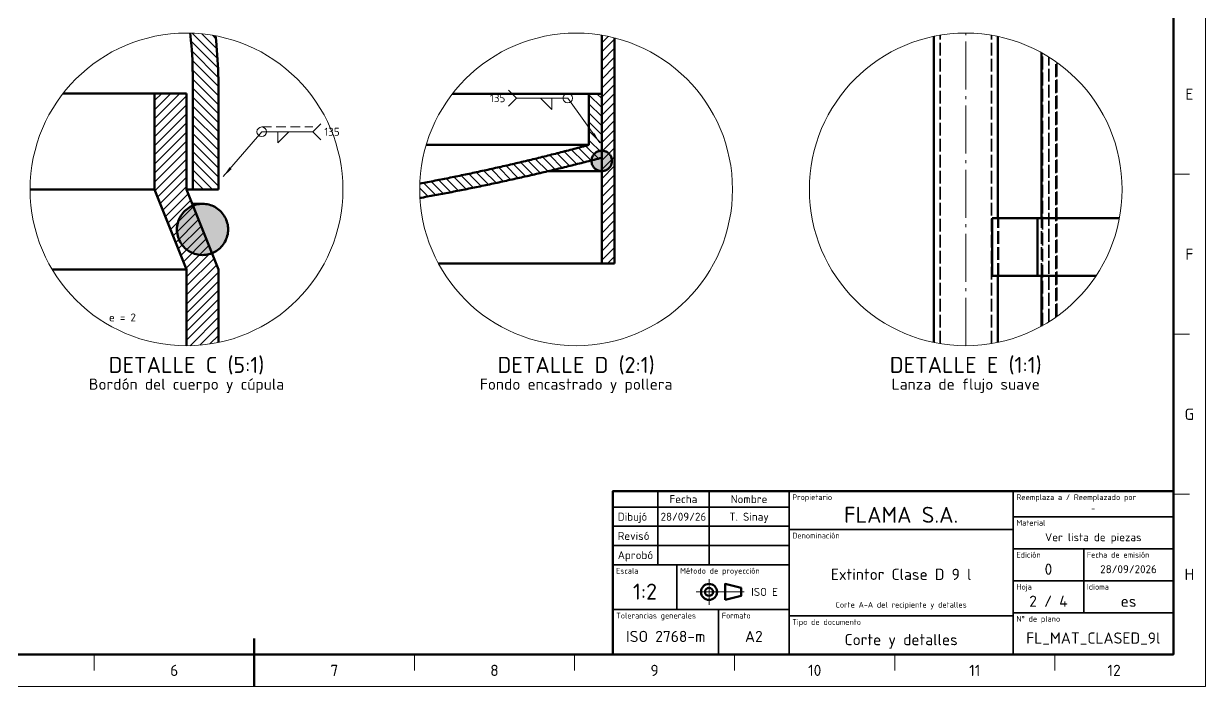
# Model space of a CAD drawing. Header units: millimetres. Extents: x 0 to 2208, y 0 to 420.
# Drawn here: x 705 to 1074, y 0 to 207 of the extents above; entities that cross this region are included whole.
import ezdxf
from ezdxf.enums import TextEntityAlignment as Align

# ---------------------------------------------------------------- set-up
doc = ezdxf.new("R2010")
doc.units = ezdxf.units.MM
for name, pattern in [('IRAM-E-TRAZOS', [5, 4, -1]), ('IRAM-F-TRAZO-PUNTO', [20, 15, -2, 1, -2]), ('ISO02-TRAZOS', [4.5, 3, -1.5])]:
    doc.linetypes.add(name, pattern=pattern)
for name, color, linetype, lineweight in [('01-VISIBLE', 7, 'CONTINUOUS', 70), ('02-OCULTA', 4, 'IRAM-E-TRAZOS', 35), ('03-EJE', 1, 'IRAM-F-TRAZO-PUNTO', 18), ('05-RAYADO', 8, 'CONTINUOUS', 18), ('06-TEXTO', 7, 'CONTINUOUS', 25), ('07-RECUADRO', 7, 'CONTINUOUS', 70), ('08-FINA', 5, 'CONTINUOUS', 18), ('10-ROTULO', 7, 'CONTINUOUS', 35), ('11-TEXTO-ROTULO', 7, 'CONTINUOUS', 25), ('12-SOLDADURA', 6, 'CONTINUOUS', 18)]:
    doc.layers.add(name, color=color, linetype=linetype, lineweight=lineweight)
doc.styles.add('ISO3098', font='isocpeur.ttf')

msp = doc.modelspace()

# ---------------------------------------------------------------- hatches: boundary and pattern name
at = {"layer": '05-RAYADO'}
h = msp.add_hatch(dxfattribs=at)
h.set_pattern_fill('ANSI31', scale=0.62992, angle=90)
h.paths.add_polyline_path([(765.833, 155.25), (757.833, 155.25), (757.833, 185.25), (757.832, 186.465), (757.827, 187.68), (757.818, 188.895), (757.804, 190.11), (757.785, 191.325), (757.76, 192.54), (757.728, 193.754), (757.687, 194.968), (757.637, 196.182), (757.575, 197.396), (757.499, 198.608), (757.408, 199.82), (757.3, 201.03), (757.173, 202.239), (757.027, 203.445), (756.941, 204.07), (757.032, 204.069), (758.229, 204.025), (759.426, 203.951), (760.62, 203.848), (761.811, 203.716), (762.999, 203.555), (764.182, 203.364), (764.914, 203.228), (764.972, 202.666), (765.091, 201.426), (765.201, 200.185), (765.302, 198.943), (765.394, 197.7), (765.478, 196.457), (765.552, 195.213), (765.618, 193.969), (765.675, 192.724), (765.724, 191.479), (765.763, 190.234), (765.794, 188.988), (765.816, 187.742), (765.829, 186.496), (765.833, 185.25)])
h = msp.add_hatch(dxfattribs=at)
h.set_pattern_fill('ANSI31', scale=0.62992)
h.paths.add_polyline_path([(889.5, 132.15), (885.5, 132.15), (885.5, 203.42), (885.849, 203.364), (887.027, 203.145), (888.199, 202.897), (889.366, 202.62), (889.5, 202.584)])
h = msp.add_hatch(dxfattribs=at)
h.set_pattern_fill('ANSI31', scale=0.62992)
h.paths.add_polyline_path([(765.833, 107.455), (765.36, 107.355), (764.182, 107.136), (762.999, 106.945), (761.811, 106.784), (760.62, 106.652), (759.426, 106.549), (758.229, 106.475), (757.032, 106.431), (755.833, 106.417), (755.833, 130.25), (745.833, 155.25), (745.833, 185.25), (755.833, 185.25), (755.833, 155.25), (765.833, 130.25)])
h = msp.add_hatch(dxfattribs=at)
h.set_pattern_fill('ANSI31', scale=0.62992, angle=90)
h.paths.add_polyline_path([(885.066, 165.036), (884.632, 164.922), (884.198, 164.808), (883.763, 164.694), (883.329, 164.581), (882.895, 164.468), (882.46, 164.355), (882.026, 164.243), (881.591, 164.131), (881.157, 164.019), (880.722, 163.907), (880.287, 163.796), (879.852, 163.685), (879.417, 163.574), (878.982, 163.463), (878.547, 163.353), (878.112, 163.243), (877.677, 163.133), (877.242, 163.023), (876.806, 162.914), (876.371, 162.805), (875.935, 162.696), (875.5, 162.588), (875.064, 162.479), (874.629, 162.371), (874.193, 162.264), (873.757, 162.156), (873.321, 162.049), (872.885, 161.942), (872.449, 161.836), (872.013, 161.729), (871.577, 161.623), (871.141, 161.517), (870.705, 161.412), (870.268, 161.306), (869.832, 161.201), (869.396, 161.096), (868.959, 160.992), (868.523, 160.888), (868.086, 160.784), (867.649, 160.68), (867.212, 160.577), (866.776, 160.473), (866.339, 160.371), (865.902, 160.268), (865.465, 160.166), (865.028, 160.064), (864.591, 159.962), (864.153, 159.86), (863.716, 159.759), (863.279, 159.658), (862.841, 159.557), (862.404, 159.457), (861.966, 159.356), (861.529, 159.257), (861.091, 159.157), (860.654, 159.057), (860.216, 158.958), (859.778, 158.859), (859.34, 158.761), (858.902, 158.663), (858.464, 158.565), (858.026, 158.467), (857.588, 158.369), (857.15, 158.272), (856.712, 158.175), (856.273, 158.078), (855.835, 157.982), (855.396, 157.886), (854.958, 157.79), (854.519, 157.694), (854.081, 157.599), (853.642, 157.504), (853.203, 157.409), (852.765, 157.315), (852.326, 157.221), (851.887, 157.127), (851.448, 157.033), (851.009, 156.94), (850.57, 156.846), (850.131, 156.754), (849.692, 156.661), (849.252, 156.569), (848.813, 156.477), (848.374, 156.385), (847.934, 156.293), (847.495, 156.202), (847.055, 156.111), (846.616, 156.021), (846.176, 155.93), (845.736, 155.84), (845.297, 155.75), (844.857, 155.661), (844.417, 155.571), (843.977, 155.482), (843.537, 155.394), (843.097, 155.305), (842.657, 155.217), (842.217, 155.129), (841.776, 155.042), (841.336, 154.954), (840.896, 154.867), (840.456, 154.78), (840.015, 154.694), (839.575, 154.608), (839.134, 154.522), (838.693, 154.436), (838.253, 154.351), (837.812, 154.266), (837.371, 154.181), (836.931, 154.096), (836.49, 154.012), (836.049, 153.928), (835.608, 153.844), (835.167, 153.761), (834.726, 153.677), (834.285, 153.595), (833.844, 153.512), (833.402, 153.43), (832.961, 153.348), (832.52, 153.266), (832.078, 153.184), (831.637, 153.103), (831.195, 153.022), (830.754, 152.942), (830.312, 152.861), (829.871, 152.781), (829.429, 152.701), (828.987, 152.622), (828.742, 152.578), (828.725, 152.854), (828.681, 154.052), (828.667, 155.25), (828.681, 156.448), (828.704, 157.076), (828.882, 157.109), (829.314, 157.19), (829.745, 157.272), (830.176, 157.354), (830.608, 157.436), (831.039, 157.518), (831.47, 157.601), (831.901, 157.683), (832.332, 157.767), (832.763, 157.85), (833.194, 157.934), (833.625, 158.018), (834.055, 158.102), (834.486, 158.187), (834.917, 158.271), (835.347, 158.357), (835.778, 158.442), (836.208, 158.528), (836.639, 158.614), (837.069, 158.7), (837.5, 158.786), (837.93, 158.873), (838.36, 158.96), (838.79, 159.047), (839.221, 159.135), (839.651, 159.223), (840.081, 159.311), (840.511, 159.4), (840.94, 159.488), (841.37, 159.577), (841.8, 159.666), (842.23, 159.756), (842.659, 159.846), (843.089, 159.936), (843.519, 160.026), (843.948, 160.117), (844.378, 160.208), (844.807, 160.299), (845.236, 160.39), (845.666, 160.482), (846.095, 160.574), (846.524, 160.666), (846.953, 160.759), (847.382, 160.852), (847.811, 160.945), (848.24, 161.038), (848.669, 161.132), (849.097, 161.226), (849.526, 161.32), (849.955, 161.415), (850.384, 161.509), (850.812, 161.604), (851.241, 161.7), (851.669, 161.795), (852.097, 161.891), (852.526, 161.987), (852.954, 162.083), (853.382, 162.18), (853.81, 162.277), (854.238, 162.374), (854.666, 162.472), (855.094, 162.569), (855.522, 162.667), (855.95, 162.766), (856.378, 162.864), (856.805, 162.963), (857.233, 163.062), (857.661, 163.161), (858.088, 163.261), (858.515, 163.361), (858.943, 163.461), (859.37, 163.561), (859.797, 163.662), (860.225, 163.763), (860.652, 163.864), (861.079, 163.966), (861.506, 164.068), (861.933, 164.17), (862.36, 164.272), (862.786, 164.374), (863.213, 164.477), (863.64, 164.58), (864.066, 164.684), (864.493, 164.787), (864.919, 164.891), (865.346, 164.995), (865.772, 165.1), (866.198, 165.205), (866.625, 165.31), (867.051, 165.415), (867.477, 165.52), (867.903, 165.626), (868.329, 165.732), (868.755, 165.838), (869.181, 165.945), (869.606, 166.052), (870.032, 166.159), (870.458, 166.266), (870.883, 166.374), (871.309, 166.482), (871.734, 166.59), (872.159, 166.698), (872.585, 166.807), (873.01, 166.916), (873.435, 167.025), (873.86, 167.135), (874.285, 167.244), (874.71, 167.354), (875.135, 167.465), (875.56, 167.575), (875.985, 167.686), (876.409, 167.797), (876.834, 167.908), (877.258, 168.02), (877.683, 168.132), (878.107, 168.244), (878.532, 168.356), (878.956, 168.469), (879.38, 168.582), (879.804, 168.695), (880.228, 168.808), (880.652, 168.922), (881.076, 169.036), (881.5, 169.15), (881.5, 185.15), (885.5, 185.15), (885.5, 165.15)])
h = msp.add_hatch(color=7, dxfattribs=at)
h.dxf.hatch_style = 1
h.paths.add_polyline_path([(888.675, 163.749), (888.599, 163.354), (888.475, 162.972), (888.304, 162.608), (888.089, 162.269), (887.833, 161.959), (887.54, 161.684), (887.215, 161.448), (886.862, 161.255), (886.489, 161.107), (886.1, 161.007), (885.701, 160.956), (885.299, 160.956), (884.9, 161.007), (884.511, 161.107), (884.138, 161.255), (883.785, 161.448), (883.46, 161.684), (883.167, 161.959), (882.911, 162.269), (882.696, 162.608), (882.525, 162.972), (882.401, 163.354), (882.325, 163.749), (882.3, 164.15), (882.325, 164.551), (882.401, 164.946), (882.525, 165.328), (882.696, 165.692), (882.911, 166.031), (883.167, 166.341), (883.46, 166.616), (883.785, 166.852), (884.138, 167.045), (884.511, 167.193), (884.9, 167.293), (885.299, 167.344), (885.701, 167.344), (886.1, 167.293), (886.489, 167.193), (886.862, 167.045), (887.215, 166.852), (887.54, 166.616), (887.833, 166.341), (888.089, 166.031), (888.304, 165.692), (888.475, 165.328), (888.599, 164.946), (888.675, 164.551), (888.7, 164.15)])
h = msp.add_hatch(color=7, dxfattribs=at)
h.dxf.hatch_style = 1
h.paths.add_polyline_path([(768.77, 141.747), (768.582, 140.76), (768.272, 139.805), (767.844, 138.896), (767.305, 138.048), (766.665, 137.274), (765.933, 136.586), (765.12, 135.995), (764.24, 135.511), (763.305, 135.142), (762.332, 134.892), (761.336, 134.766), (760.331, 134.766), (759.334, 134.892), (758.361, 135.142), (757.427, 135.511), (756.547, 135.995), (755.734, 136.586), (755.002, 137.274), (754.361, 138.048), (753.823, 138.896), (753.395, 139.805), (753.085, 140.76), (752.896, 141.747), (752.833, 142.75), (752.896, 143.753), (753.085, 144.74), (753.395, 145.695), (753.823, 146.604), (754.361, 147.452), (755.002, 148.226), (755.734, 148.914), (756.547, 149.505), (757.427, 149.989), (758.361, 150.358), (759.334, 150.608), (760.331, 150.734), (761.336, 150.734), (762.332, 150.608), (763.305, 150.358), (764.24, 149.989), (765.12, 149.505), (765.933, 148.914), (766.665, 148.226), (767.305, 147.452), (767.844, 146.604), (768.272, 145.695), (768.582, 144.74), (768.77, 143.753), (768.833, 142.75)])
at = {"layer": '08-FINA'}
h = msp.add_hatch(color=7, dxfattribs=at)
h.dxf.hatch_style = 1
h.paths.add_polyline_path([(884.9, 169.75), (883.222, 172.852), (882.51, 172.344)])
h = msp.add_hatch(color=7, dxfattribs=at)
h.dxf.hatch_style = 1
h.paths.add_polyline_path([(767.333, 159.25), (769.943, 161.623), (769.279, 162.192)])

# ---------------------------------------------------------------- linework, layer by layer
at = {"layer": '01-VISIBLE'}
for points in [[(756.94, 204.07), (757.055, 203.221), (757.229, 201.732), (757.373, 200.239), (757.49, 198.743), (757.583, 197.246), (757.656, 195.748), (757.712, 194.249), (757.755, 192.749), (757.786, 191.25), (757.809, 189.75), (757.823, 188.25), (757.831, 186.75), (757.833, 185.25)], [(765.833, 185.25), (765.827, 186.751), (765.808, 188.252), (765.776, 189.753), (765.732, 191.254), (765.674, 192.754), (765.604, 194.254), (765.521, 195.753), (765.425, 197.251), (765.317, 198.748), (765.195, 200.245), (765.061, 201.74), (764.915, 203.228)], [(885.5, 132.15), (885.5, 203.42)], [(989.167, 107.455), (989.167, 203.045)], [(1009.167, 146.25), (1009.167, 203.045)], [(889.5, 132.15), (889.5, 202.584)], [(1022.867, 146.25), (1022.867, 197.943)], [(745.833, 185.25), (744.329, 185.25), (742.825, 185.25), (741.321, 185.25), (739.818, 185.25), (738.314, 185.25), (736.81, 185.25), (735.306, 185.25), (733.802, 185.25), (732.298, 185.25), (730.794, 185.25), (729.29, 185.25), (727.786, 185.25), (726.282, 185.25), (724.778, 185.25), (723.274, 185.25), (721.77, 185.25), (720.266, 185.25), (718.762, 185.25), (717.302, 185.25)], [(755.833, 185.25), (745.833, 185.25)], [(745.833, 155.25), (745.833, 185.25)], [(755.833, 155.25), (755.833, 185.25)], [(757.833, 185.25), (757.833, 155.25)], [(765.833, 155.25), (765.833, 185.25)], [(881.5, 185.15), (880.898, 185.15), (880.297, 185.15), (879.695, 185.15), (879.094, 185.15), (878.492, 185.15), (877.891, 185.15), (877.289, 185.15), (876.687, 185.15), (876.086, 185.15), (875.484, 185.15), (874.883, 185.15), (874.281, 185.15), (873.679, 185.15), (873.078, 185.15), (872.476, 185.15), (871.875, 185.15), (871.273, 185.15), (870.672, 185.15), (870.07, 185.15), (869.468, 185.15), (868.867, 185.15), (868.265, 185.15), (867.664, 185.15), (867.062, 185.15), (866.46, 185.15), (865.859, 185.15), (865.257, 185.15), (864.656, 185.15), (864.054, 185.15), (863.453, 185.15), (862.851, 185.15), (862.249, 185.15), (861.648, 185.15), (861.046, 185.15), (860.445, 185.15), (859.843, 185.15), (859.242, 185.15), (858.64, 185.15), (858.038, 185.15), (857.437, 185.15), (856.835, 185.15), (856.234, 185.15), (855.632, 185.15), (855.03, 185.15), (854.429, 185.15), (853.827, 185.15), (853.226, 185.15), (852.624, 185.15), (852.023, 185.15), (851.421, 185.15), (850.819, 185.15), (850.218, 185.15), (849.616, 185.15), (849.015, 185.15), (848.413, 185.15), (847.811, 185.15), (847.21, 185.15), (846.608, 185.15), (846.007, 185.15), (845.405, 185.15), (844.804, 185.15), (844.202, 185.15), (843.6, 185.15), (842.999, 185.15), (842.397, 185.15), (841.796, 185.15), (841.194, 185.15), (840.592, 185.15), (839.991, 185.15), (839.389, 185.15), (838.893, 185.15)], [(885.5, 185.15), (881.5, 185.15)], [(881.5, 185.15), (881.5, 169.15)], [(885.5, 165.15), (885.5, 185.15)], [(881.5, 169.15), (880.919, 168.994), (880.339, 168.838), (879.758, 168.682), (879.177, 168.527), (878.596, 168.373), (878.014, 168.219), (877.433, 168.066), (876.851, 167.913), (876.27, 167.76), (875.688, 167.608), (875.106, 167.457), (874.524, 167.306), (873.942, 167.156), (873.359, 167.006), (872.777, 166.856), (872.194, 166.707), (871.612, 166.559), (871.029, 166.411), (870.446, 166.263), (869.863, 166.116), (869.28, 165.97), (868.696, 165.824), (868.113, 165.678), (867.529, 165.533), (866.946, 165.389), (866.362, 165.245), (865.778, 165.101), (865.194, 164.958), (864.61, 164.816), (864.025, 164.674), (863.441, 164.532), (862.857, 164.391), (862.272, 164.251), (861.687, 164.111), (861.102, 163.971), (860.517, 163.832), (859.932, 163.694), (859.347, 163.556), (858.761, 163.418), (858.176, 163.281), (857.59, 163.145), (857.005, 163.009), (856.419, 162.874), (855.833, 162.739), (855.247, 162.604), (854.66, 162.47), (854.074, 162.337), (853.488, 162.204), (852.901, 162.072), (852.314, 161.94), (851.728, 161.808), (851.141, 161.677), (850.554, 161.547), (849.967, 161.417), (849.379, 161.288), (848.792, 161.159), (848.205, 161.031), (847.617, 160.903), (847.029, 160.776), (846.442, 160.649), (845.854, 160.522), (845.266, 160.397), (844.678, 160.271), (844.089, 160.147), (843.501, 160.023), (842.913, 159.899), (842.324, 159.776), (841.735, 159.653), (841.147, 159.531), (840.558, 159.409), (839.969, 159.288), (839.38, 159.168), (838.79, 159.047), (838.201, 158.928), (837.612, 158.809), (837.022, 158.69), (836.433, 158.572), (835.843, 158.455), (835.253, 158.338), (834.663, 158.221), (834.073, 158.106), (833.483, 157.99), (832.893, 157.875), (832.302, 157.761), (831.712, 157.647), (831.121, 157.534), (830.531, 157.421), (829.94, 157.309), (829.349, 157.197), (828.758, 157.086), (828.704, 157.076)], [(881.5, 169.15), (880.632, 169.15), (879.765, 169.15), (878.898, 169.15), (878.03, 169.15), (877.163, 169.15), (876.295, 169.15), (875.428, 169.15), (874.56, 169.15), (873.692, 169.15), (872.825, 169.15), (871.957, 169.15), (871.09, 169.15), (870.222, 169.15), (869.355, 169.15), (868.487, 169.15), (867.62, 169.15), (866.753, 169.15), (865.885, 169.15), (865.017, 169.15), (864.15, 169.15), (863.283, 169.15), (862.415, 169.15), (861.548, 169.15), (860.68, 169.15), (859.812, 169.15), (858.945, 169.15), (858.077, 169.15), (857.21, 169.15), (856.342, 169.15), (855.475, 169.15), (854.607, 169.15), (853.74, 169.15), (852.872, 169.15), (852.005, 169.15), (851.138, 169.15), (850.27, 169.15), (849.402, 169.15), (848.535, 169.15), (847.668, 169.15), (846.8, 169.15), (845.933, 169.15), (845.065, 169.15), (844.197, 169.15), (843.33, 169.15), (842.462, 169.15), (841.595, 169.15), (840.727, 169.15), (839.86, 169.15), (838.992, 169.15), (838.125, 169.15), (837.257, 169.15), (836.39, 169.15), (835.523, 169.15), (834.655, 169.15), (833.788, 169.15), (832.92, 169.15), (832.053, 169.15), (831.185, 169.15), (830.69, 169.15)], [(885.5, 167.35), (885.299, 167.344), (885.099, 167.325), (884.9, 167.293), (884.704, 167.249), (884.511, 167.193), (884.322, 167.125), (884.138, 167.045), (883.958, 166.954), (883.785, 166.852), (883.619, 166.739), (883.46, 166.616), (883.309, 166.483), (883.167, 166.341), (883.034, 166.19), (882.911, 166.031), (882.798, 165.865), (882.696, 165.692), (882.605, 165.512), (882.525, 165.328), (882.457, 165.139), (882.401, 164.946), (882.357, 164.75), (882.325, 164.551), (882.306, 164.351), (882.3, 164.15), (882.306, 163.949), (882.325, 163.749), (882.357, 163.55), (882.401, 163.354), (882.457, 163.161), (882.525, 162.972), (882.605, 162.788), (882.696, 162.608), (882.798, 162.435), (882.911, 162.269), (883.034, 162.11), (883.167, 161.959), (883.309, 161.817), (883.46, 161.684), (883.619, 161.561), (883.785, 161.448), (883.958, 161.346), (884.138, 161.255), (884.322, 161.175), (884.511, 161.107), (884.704, 161.051), (884.9, 161.007), (885.099, 160.975), (885.299, 160.956), (885.5, 160.95)], [(888.7, 164.15), (888.694, 164.351), (888.675, 164.551), (888.643, 164.75), (888.599, 164.946), (888.543, 165.139), (888.475, 165.328), (888.395, 165.512), (888.304, 165.692), (888.202, 165.865), (888.089, 166.031), (887.966, 166.19), (887.833, 166.341), (887.691, 166.483), (887.54, 166.616), (887.381, 166.739), (887.215, 166.852), (887.042, 166.954), (886.862, 167.045), (886.678, 167.125), (886.489, 167.193), (886.296, 167.249), (886.1, 167.293), (885.901, 167.325), (885.701, 167.344), (885.5, 167.35)], [(828.742, 152.578), (829.24, 152.667), (829.831, 152.774), (830.422, 152.881), (831.012, 152.989), (831.603, 153.097), (832.193, 153.206), (832.784, 153.315), (833.374, 153.424), (833.965, 153.535), (834.555, 153.645), (835.145, 153.756), (835.735, 153.868), (836.325, 153.98), (836.914, 154.093), (837.504, 154.206), (838.094, 154.32), (838.683, 154.434), (839.273, 154.549), (839.862, 154.664), (840.451, 154.78), (841.04, 154.896), (841.629, 155.012), (842.218, 155.13), (842.807, 155.247), (843.396, 155.365), (843.984, 155.484), (844.573, 155.603), (845.161, 155.723), (845.75, 155.843), (846.338, 155.963), (846.926, 156.085), (847.514, 156.206), (848.102, 156.328), (848.69, 156.451), (849.277, 156.574), (849.865, 156.698), (850.452, 156.822), (851.04, 156.946), (851.627, 157.071), (852.214, 157.197), (852.801, 157.323), (853.388, 157.449), (853.975, 157.576), (854.562, 157.704), (855.149, 157.832), (855.735, 157.96), (856.322, 158.089), (856.908, 158.219), (857.494, 158.348), (858.08, 158.479), (858.666, 158.61), (859.252, 158.741), (859.838, 158.873), (860.424, 159.005), (861.009, 159.138), (861.595, 159.272), (862.18, 159.405), (862.765, 159.54), (863.35, 159.674), (863.935, 159.81), (864.52, 159.945), (865.105, 160.082), (865.69, 160.218), (866.274, 160.355), (866.859, 160.493), (867.443, 160.631), (868.027, 160.77), (868.612, 160.909), (869.196, 161.049), (869.78, 161.189), (870.363, 161.329), (870.947, 161.47), (871.53, 161.612), (872.114, 161.754), (872.697, 161.896), (873.28, 162.039), (873.863, 162.182), (874.446, 162.326), (875.029, 162.471), (875.612, 162.616), (876.195, 162.761), (876.777, 162.907), (877.359, 163.053), (877.942, 163.2), (878.524, 163.347), (879.106, 163.494), (879.688, 163.643), (880.27, 163.791), (880.851, 163.94), (881.433, 164.09), (882.014, 164.24), (882.595, 164.39), (883.177, 164.541), (883.758, 164.693), (884.339, 164.845), (884.919, 164.997), (885.5, 165.15)], [(885.5, 160.95), (885.701, 160.956), (885.901, 160.975), (886.1, 161.007), (886.296, 161.051), (886.489, 161.107), (886.678, 161.175), (886.862, 161.255), (887.042, 161.346), (887.215, 161.448), (887.381, 161.561), (887.54, 161.684), (887.691, 161.817), (887.833, 161.959), (887.966, 162.11), (888.089, 162.269), (888.202, 162.435), (888.304, 162.608), (888.395, 162.788), (888.475, 162.972), (888.543, 163.161), (888.599, 163.354), (888.643, 163.55), (888.675, 163.749), (888.694, 163.949), (888.7, 164.15)], [(868.783, 160.95), (869.402, 160.95), (870.022, 160.95), (870.641, 160.95), (871.26, 160.95), (871.879, 160.95), (872.498, 160.95), (873.117, 160.95), (873.736, 160.95), (874.356, 160.95), (874.975, 160.95), (875.594, 160.95), (876.213, 160.95), (876.832, 160.95), (877.451, 160.95), (878.07, 160.95), (878.69, 160.95), (879.309, 160.95), (879.928, 160.95), (880.547, 160.95), (881.166, 160.95), (881.785, 160.95), (882.404, 160.95), (883.024, 160.95), (883.643, 160.95), (884.262, 160.95), (884.881, 160.95), (885.5, 160.95)], [(745.833, 155.25), (744.329, 155.25), (742.825, 155.25), (741.321, 155.25), (739.818, 155.25), (738.314, 155.25), (736.81, 155.25), (735.306, 155.25), (733.802, 155.25), (732.298, 155.25), (730.794, 155.25), (729.29, 155.25), (727.786, 155.25), (726.282, 155.25), (724.778, 155.25), (723.274, 155.25), (721.77, 155.25), (720.266, 155.25), (718.762, 155.25), (717.258, 155.25), (715.754, 155.25), (714.25, 155.25), (712.746, 155.25), (711.242, 155.25), (709.738, 155.25), (708.235, 155.25), (707, 155.25)], [(745.833, 155.25), (755.833, 130.25)], [(765.833, 130.25), (755.833, 155.25)], [(757.833, 155.25), (757.5, 155.25), (757.167, 155.25), (756.833, 155.25), (756.5, 155.25), (756.167, 155.25), (755.833, 155.25)], [(757.833, 155.25), (765.833, 155.25)], [(760.833, 150.75), (760.331, 150.734), (759.831, 150.687), (759.334, 150.608), (758.844, 150.499), (758.361, 150.358), (757.888, 150.188), (757.427, 149.989), (756.979, 149.76), (756.547, 149.505), (756.131, 149.222), (755.734, 148.914), (755.357, 148.582), (755.002, 148.226), (754.669, 147.849), (754.361, 147.452), (754.079, 147.037), (753.823, 146.604), (753.595, 146.156), (753.395, 145.695), (753.225, 145.222), (753.085, 144.74), (752.975, 144.249), (752.896, 143.753), (752.849, 143.252), (752.833, 142.75), (752.849, 142.248), (752.896, 141.747), (752.975, 141.251), (753.085, 140.76), (753.225, 140.278), (753.395, 139.805), (753.595, 139.344), (753.823, 138.896), (754.079, 138.463), (754.361, 138.048), (754.669, 137.651), (755.002, 137.274), (755.357, 136.918), (755.734, 136.586), (756.131, 136.278), (756.547, 135.995), (756.979, 135.74), (757.427, 135.511), (757.888, 135.312), (758.361, 135.142), (758.844, 135.001), (759.334, 134.892), (759.831, 134.813), (760.331, 134.766), (760.833, 134.75)], [(760.833, 150.75), (760.301, 150.75), (759.768, 150.75), (759.234, 150.75), (758.701, 150.75), (758.167, 150.75), (757.633, 150.75)], [(768.833, 142.75), (768.818, 143.252), (768.77, 143.753), (768.692, 144.249), (768.582, 144.74), (768.442, 145.222), (768.272, 145.695), (768.072, 146.156), (767.844, 146.604), (767.588, 147.037), (767.305, 147.452), (766.997, 147.849), (766.665, 148.226), (766.31, 148.582), (765.933, 148.914), (765.536, 149.222), (765.12, 149.505), (764.687, 149.76), (764.24, 149.989), (763.778, 150.188), (763.305, 150.358), (762.823, 150.499), (762.332, 150.608), (761.836, 150.687), (761.336, 150.734), (760.833, 150.75)], [(1007.415, 146.25), (1021.561, 146.25)], [(1007.415, 128.25), (1007.415, 146.25)], [(1021.561, 146.25), (1022.062, 146.25), (1022.564, 146.25), (1023.065, 146.25), (1023.566, 146.25), (1024.067, 146.25), (1024.568, 146.25), (1025.069, 146.25), (1025.57, 146.25), (1026.071, 146.25), (1026.572, 146.25), (1027.073, 146.25), (1027.575, 146.25), (1028.076, 146.25), (1028.577, 146.25), (1029.078, 146.25), (1029.579, 146.25), (1030.08, 146.25), (1030.581, 146.25), (1031.082, 146.25), (1031.583, 146.25), (1032.084, 146.25), (1032.586, 146.25), (1033.087, 146.25), (1033.588, 146.25), (1034.089, 146.25), (1034.59, 146.25), (1035.091, 146.25), (1035.592, 146.25), (1036.093, 146.25), (1036.594, 146.25), (1037.095, 146.25), (1037.597, 146.25), (1038.098, 146.25), (1038.599, 146.25), (1039.1, 146.25), (1039.601, 146.25), (1040.102, 146.25), (1040.603, 146.25), (1041.104, 146.25), (1041.605, 146.25), (1042.106, 146.25), (1042.607, 146.25), (1043.109, 146.25), (1043.61, 146.25), (1044.111, 146.25), (1044.612, 146.25), (1045.113, 146.25), (1045.614, 146.25), (1046.115, 146.25), (1046.616, 146.25), (1047.117, 146.25), (1047.16, 146.25)], [(1021.561, 128.25), (1021.561, 146.25)], [(760.833, 134.75), (761.336, 134.766), (761.836, 134.813), (762.332, 134.892), (762.823, 135.001), (763.305, 135.142), (763.778, 135.312), (764.24, 135.511), (764.687, 135.74), (765.12, 135.995), (765.536, 136.278), (765.933, 136.586), (766.31, 136.918), (766.665, 137.274), (766.997, 137.651), (767.305, 138.048), (767.588, 138.463), (767.844, 138.896), (768.072, 139.344), (768.272, 139.805), (768.442, 140.278), (768.582, 140.76), (768.692, 141.251), (768.77, 141.747), (768.818, 142.248), (768.833, 142.75)], [(755.833, 130.25), (754.331, 130.25), (752.829, 130.25), (751.328, 130.25), (749.826, 130.25), (748.324, 130.25), (746.822, 130.25), (745.32, 130.25), (743.818, 130.25), (742.316, 130.25), (740.814, 130.25), (739.312, 130.25), (737.81, 130.25), (736.308, 130.25), (734.806, 130.25), (733.304, 130.25), (731.803, 130.25), (730.301, 130.25), (728.799, 130.25), (727.297, 130.25), (725.795, 130.25), (724.293, 130.25), (722.791, 130.25), (721.289, 130.25), (719.787, 130.25), (718.285, 130.25), (716.783, 130.25), (715.281, 130.25), (713.886, 130.25)], [(755.833, 106.417), (755.833, 130.25)], [(765.833, 107.455), (765.833, 130.25)], [(885.5, 132.15), (884.612, 132.15), (883.725, 132.15), (882.837, 132.15), (881.95, 132.15), (881.062, 132.15), (880.175, 132.15), (879.288, 132.15), (878.4, 132.15), (877.513, 132.15), (876.625, 132.15), (875.737, 132.15), (874.85, 132.15), (873.962, 132.15), (873.075, 132.15), (872.188, 132.15), (871.3, 132.15), (870.413, 132.15), (869.525, 132.15), (868.638, 132.15), (867.75, 132.15), (866.862, 132.15), (865.975, 132.15), (865.087, 132.15), (864.2, 132.15), (863.312, 132.15), (862.425, 132.15), (861.538, 132.15), (860.65, 132.15), (859.763, 132.15), (858.875, 132.15), (857.987, 132.15), (857.1, 132.15), (856.212, 132.15), (855.325, 132.15), (854.438, 132.15), (853.55, 132.15), (852.663, 132.15), (851.775, 132.15), (850.888, 132.15), (850, 132.15), (849.112, 132.15), (848.225, 132.15), (847.337, 132.15), (846.45, 132.15), (845.562, 132.15), (844.675, 132.15), (843.788, 132.15), (842.9, 132.15), (842.013, 132.15), (841.125, 132.15), (840.237, 132.15), (839.35, 132.15), (838.462, 132.15), (837.575, 132.15), (836.688, 132.15), (835.8, 132.15), (834.913, 132.15), (834.477, 132.15)], [(889.5, 132.15), (885.5, 132.15)], [(1007.415, 128.25), (1021.561, 128.25)], [(1009.167, 107.455), (1009.167, 128.25)], [(1021.561, 128.25), (1022.062, 128.25), (1022.564, 128.25), (1023.065, 128.25), (1023.566, 128.25), (1024.067, 128.25), (1024.568, 128.25), (1025.069, 128.25), (1025.57, 128.25), (1026.071, 128.25), (1026.572, 128.25), (1027.073, 128.25), (1027.575, 128.25), (1028.076, 128.25), (1028.577, 128.25), (1029.078, 128.25), (1029.579, 128.25), (1030.08, 128.25), (1030.581, 128.25), (1031.082, 128.25), (1031.583, 128.25), (1032.084, 128.25), (1032.586, 128.25), (1033.087, 128.25), (1033.588, 128.25), (1034.089, 128.25), (1034.59, 128.25), (1035.091, 128.25), (1035.592, 128.25), (1036.093, 128.25), (1036.594, 128.25), (1037.095, 128.25), (1037.597, 128.25), (1038.098, 128.25), (1038.599, 128.25), (1039.1, 128.25), (1039.601, 128.25), (1039.855, 128.25)], [(1022.867, 112.557), (1022.867, 128.25)]]:
    msp.add_lwpolyline(points, dxfattribs=at)
msp.add_lwpolyline([(924, 27), (929, 28.25), (929, 30.75), (924, 32)], close=True, dxfattribs=at)
for radius in [2.5, 1.25]:
    msp.add_circle((919, 29.5), radius, dxfattribs=at)
at = {"layer": '02-OCULTA'}
for points in [[(991.167, 107.08), (991.167, 203.42)], [(1007.167, 107.08), (1007.167, 203.42)], [(1023.167, 112.722), (1023.167, 197.778)], [(1023.167, 112.722), (1023.167, 197.778)], [(1025.167, 113.916), (1025.167, 196.584)], [(1027.323, 115.352), (1027.323, 195.148)], [(1027.608, 115.558), (1027.608, 194.942)], [(1007.415, 128.25), (1007.415, 146.25)], [(1007.415, 146.25), (1007.741, 146.25), (1008.066, 146.25), (1008.391, 146.25), (1008.716, 146.25), (1009.041, 146.25), (1009.367, 146.25)], [(1009.367, 146.25), (1009.041, 146.25), (1008.716, 146.25), (1008.391, 146.25), (1008.066, 146.25), (1007.741, 146.25), (1007.415, 146.25)], [(1007.415, 146.25), (1021.561, 146.25)], [(1009.167, 128.25), (1009.167, 146.25)], [(1009.367, 128.25), (1009.367, 146.25)], [(1021.561, 128.25), (1021.561, 146.25)], [(1047.16, 146.25), (1047.117, 146.25), (1046.616, 146.25), (1046.115, 146.25), (1045.614, 146.25), (1045.113, 146.25), (1044.612, 146.25), (1044.111, 146.25), (1043.61, 146.25), (1043.109, 146.25), (1042.607, 146.25), (1042.106, 146.25), (1041.605, 146.25), (1041.104, 146.25), (1040.603, 146.25), (1040.102, 146.25), (1039.601, 146.25), (1039.1, 146.25), (1038.599, 146.25), (1038.098, 146.25), (1037.597, 146.25), (1037.095, 146.25), (1036.594, 146.25), (1036.093, 146.25), (1035.592, 146.25), (1035.091, 146.25), (1034.59, 146.25), (1034.089, 146.25), (1033.588, 146.25), (1033.087, 146.25), (1032.586, 146.25), (1032.084, 146.25), (1031.583, 146.25), (1031.082, 146.25), (1030.581, 146.25), (1030.08, 146.25), (1029.579, 146.25), (1029.078, 146.25), (1028.577, 146.25), (1028.076, 146.25), (1027.575, 146.25), (1027.073, 146.25), (1026.572, 146.25), (1026.071, 146.25), (1025.57, 146.25), (1025.069, 146.25), (1024.568, 146.25), (1024.067, 146.25), (1023.566, 146.25), (1023.065, 146.25), (1022.564, 146.25), (1022.062, 146.25), (1021.561, 146.25)], [(1047.16, 146.25), (1046.88, 146.25), (1046.38, 146.25), (1045.879, 146.25), (1045.379, 146.25), (1044.879, 146.25), (1044.378, 146.25), (1043.878, 146.25), (1043.378, 146.25), (1042.878, 146.25), (1042.377, 146.25), (1041.877, 146.25), (1041.377, 146.25), (1040.877, 146.25), (1040.376, 146.25), (1039.876, 146.25), (1039.376, 146.25), (1038.875, 146.25), (1038.375, 146.25), (1037.875, 146.25), (1037.375, 146.25), (1036.874, 146.25), (1036.374, 146.25), (1035.874, 146.25), (1035.374, 146.25), (1034.873, 146.25), (1034.373, 146.25), (1033.873, 146.25), (1033.372, 146.25), (1032.872, 146.25), (1032.372, 146.25), (1031.872, 146.25), (1031.371, 146.25), (1030.871, 146.25), (1030.371, 146.25), (1029.871, 146.25), (1029.37, 146.25), (1028.87, 146.25), (1028.37, 146.25), (1027.869, 146.25), (1027.369, 146.25), (1026.869, 146.25), (1026.369, 146.25), (1025.868, 146.25), (1025.368, 146.25), (1024.868, 146.25), (1024.367, 146.25), (1023.867, 146.25), (1023.367, 146.25), (1022.867, 146.25)], [(1022.867, 146.25), (1023.367, 146.25), (1023.867, 146.25), (1024.367, 146.25), (1024.868, 146.25), (1025.368, 146.25), (1025.868, 146.25), (1026.369, 146.25), (1026.869, 146.25), (1027.369, 146.25), (1027.869, 146.25), (1028.37, 146.25), (1028.87, 146.25), (1029.37, 146.25), (1029.871, 146.25), (1030.371, 146.25), (1030.871, 146.25), (1031.371, 146.25), (1031.872, 146.25), (1032.372, 146.25), (1032.872, 146.25), (1033.372, 146.25), (1033.873, 146.25), (1034.373, 146.25), (1034.873, 146.25), (1035.374, 146.25), (1035.874, 146.25), (1036.374, 146.25), (1036.874, 146.25), (1037.375, 146.25), (1037.875, 146.25), (1038.375, 146.25), (1038.875, 146.25), (1039.376, 146.25), (1039.876, 146.25), (1040.376, 146.25), (1040.877, 146.25), (1041.377, 146.25), (1041.877, 146.25), (1042.377, 146.25), (1042.878, 146.25), (1043.378, 146.25), (1043.878, 146.25), (1044.378, 146.25), (1044.879, 146.25), (1045.379, 146.25), (1045.879, 146.25), (1046.38, 146.25), (1046.88, 146.25), (1047.16, 146.25)], [(1022.867, 128.25), (1022.867, 146.25)], [(1022.867, 128.25), (1022.867, 146.25)], [(1007.415, 128.25), (1007.741, 128.25), (1008.066, 128.25), (1008.391, 128.25), (1008.716, 128.25), (1009.041, 128.25), (1009.367, 128.25)], [(1009.367, 128.25), (1009.041, 128.25), (1008.716, 128.25), (1008.391, 128.25), (1008.066, 128.25), (1007.741, 128.25), (1007.415, 128.25)], [(1007.415, 128.25), (1021.561, 128.25)], [(1039.855, 128.25), (1039.601, 128.25), (1039.1, 128.25), (1038.599, 128.25), (1038.098, 128.25), (1037.597, 128.25), (1037.095, 128.25), (1036.594, 128.25), (1036.093, 128.25), (1035.592, 128.25), (1035.091, 128.25), (1034.59, 128.25), (1034.089, 128.25), (1033.588, 128.25), (1033.087, 128.25), (1032.586, 128.25), (1032.084, 128.25), (1031.583, 128.25), (1031.082, 128.25), (1030.581, 128.25), (1030.08, 128.25), (1029.579, 128.25), (1029.078, 128.25), (1028.577, 128.25), (1028.076, 128.25), (1027.575, 128.25), (1027.073, 128.25), (1026.572, 128.25), (1026.071, 128.25), (1025.57, 128.25), (1025.069, 128.25), (1024.568, 128.25), (1024.067, 128.25), (1023.566, 128.25), (1023.065, 128.25), (1022.564, 128.25), (1022.062, 128.25), (1021.561, 128.25)], [(1039.855, 128.25), (1039.376, 128.25), (1038.875, 128.25), (1038.375, 128.25), (1037.875, 128.25), (1037.375, 128.25), (1036.874, 128.25), (1036.374, 128.25), (1035.874, 128.25), (1035.374, 128.25), (1034.873, 128.25), (1034.373, 128.25), (1033.873, 128.25), (1033.372, 128.25), (1032.872, 128.25), (1032.372, 128.25), (1031.872, 128.25), (1031.371, 128.25), (1030.871, 128.25), (1030.371, 128.25), (1029.871, 128.25), (1029.37, 128.25), (1028.87, 128.25), (1028.37, 128.25), (1027.869, 128.25), (1027.369, 128.25), (1026.869, 128.25), (1026.369, 128.25), (1025.868, 128.25), (1025.368, 128.25), (1024.868, 128.25), (1024.367, 128.25), (1023.867, 128.25), (1023.367, 128.25), (1022.867, 128.25)], [(1022.867, 128.25), (1023.367, 128.25), (1023.867, 128.25), (1024.367, 128.25), (1024.868, 128.25), (1025.368, 128.25), (1025.868, 128.25), (1026.369, 128.25), (1026.869, 128.25), (1027.369, 128.25), (1027.869, 128.25), (1028.37, 128.25), (1028.87, 128.25), (1029.37, 128.25), (1029.871, 128.25), (1030.371, 128.25), (1030.871, 128.25), (1031.371, 128.25), (1031.872, 128.25), (1032.372, 128.25), (1032.872, 128.25), (1033.372, 128.25), (1033.873, 128.25), (1034.373, 128.25), (1034.873, 128.25), (1035.374, 128.25), (1035.874, 128.25), (1036.374, 128.25), (1036.874, 128.25), (1037.375, 128.25), (1037.875, 128.25), (1038.375, 128.25), (1038.875, 128.25), (1039.376, 128.25), (1039.855, 128.25)]]:
    msp.add_lwpolyline(points, dxfattribs=at)
at = {"layer": '03-EJE'}
for p, q in [((919, 25.5), (919, 33.5)), ((915, 29.5), (930.5, 29.5))]:
    msp.add_line(p, q, dxfattribs=at)
msp.add_lwpolyline([(999.167, 106.417), (999.167, 204.083)], dxfattribs=at)
at = {"layer": '07-RECUADRO'}
msp.add_line((777, 0), (777, 15), dxfattribs=at)
for points in [[(505, 10), (1064, 10), (1064, 410), (505, 410)], [(889, 10), (1064, 10), (1064, 61), (889, 61)]]:
    msp.add_lwpolyline(points, close=True, dxfattribs=at)
at = {"layer": '08-FINA'}
for p, q in [((1064, 160), (1069, 160)), ((1064, 110), (1069, 110)), ((1064, 60), (1069, 60)), ((727, 10), (727, 5)), ((827, 10), (827, 5)), ((877, 10), (877, 5)), ((927, 10), (927, 5)), ((977, 10), (977, 5)), ((1027, 10), (1027, 5))]:
    msp.add_line(p, q, dxfattribs=at)
msp.add_lwpolyline([(480, 0), (1074, 0), (1074, 420), (480, 420)], close=True, dxfattribs=at)
for centre in [(755.833, 155.25), (877.5, 155.25), (999.167, 155.25)]:
    msp.add_circle(centre, 48.833, dxfattribs=at)
at = {"layer": '10-ROTULO'}
for points in [[(889, 56), (903, 56), (903, 61), (889, 61)], [(903, 56), (919, 56), (919, 61), (903, 61)], [(919, 56), (944, 56), (944, 61), (919, 61)], [(944, 49), (1014, 49), (1014, 61), (944, 61)], [(1014, 53), (1064, 53), (1064, 61), (1014, 61)], [(889, 50), (903, 50), (903, 56), (889, 56)], [(903, 50), (919, 50), (919, 56), (903, 56)], [(919, 50), (944, 50), (944, 56), (919, 56)], [(1014, 43), (1064, 43), (1064, 53), (1014, 53)], [(889, 44), (903, 44), (903, 50), (889, 50)], [(903, 44), (919, 44), (919, 50), (903, 50)], [(919, 44), (944, 44), (944, 50), (919, 50)], [(944, 22), (1014, 22), (1014, 49), (944, 49)], [(889, 38), (903, 38), (903, 44), (889, 44)], [(903, 38), (919, 38), (919, 44), (903, 44)], [(919, 38), (944, 38), (944, 44), (919, 44)], [(1014, 33), (1036, 33), (1036, 43), (1014, 43)], [(1036, 33), (1064, 33), (1064, 43), (1036, 43)], [(889, 24), (909, 24), (909, 38), (889, 38)], [(909, 24), (944, 24), (944, 38), (909, 38)], [(1014, 23), (1036, 23), (1036, 33), (1014, 33)], [(1036, 23), (1064, 23), (1064, 33), (1036, 33)], [(889, 10), (922, 10), (922, 24), (889, 24)], [(922, 10), (944, 10), (944, 24), (922, 24)], [(1014, 10), (1064, 10), (1064, 23), (1014, 23)], [(944, 10), (1014, 10), (1014, 22), (944, 22)]]:
    msp.add_lwpolyline(points, close=True, dxfattribs=at)
at = {"layer": '12-SOLDADURA'}
for p, q in [((858.9, 183.75), (856.4, 186.25)), ((858.9, 183.75), (856.4, 181.25)), ((874.9, 183.75), (858.9, 183.75)), ((874.9, 183.75), (884.9, 169.75)), ((795.333, 173.25), (797.833, 175.75)), ((779.333, 173.25), (767.333, 159.25)), ((779.333, 173.25), (795.333, 173.25)), ((795.333, 173.25), (797.833, 170.75))]:
    msp.add_line(p, q, dxfattribs=at)
at = {"layer": '12-SOLDADURA', "linetype": 'ISO02-TRAZOS'}
for p, q in [((874.9, 185.25), (858.9, 185.25)), ((779.333, 174.75), (795.333, 174.75))]:
    msp.add_line(p, q, dxfattribs=at)
at = {"layer": '12-SOLDADURA'}
for points in [[(869.9, 183.75), (869.9, 180.25), (866.4, 183.75)], [(784.333, 173.25), (784.333, 169.75), (787.833, 173.25)]]:
    msp.add_lwpolyline(points, close=True, dxfattribs=at)
for centre in [(874.9, 183.75), (779.333, 173.25)]:
    msp.add_circle(centre, 1.5, dxfattribs=at)

# ---------------------------------------------------------------- texts
at = {"layer": '06-TEXTO', "style": 'ISO3098'}
for s, height, p in [('E', 3.5, (1069, 185)), ('F', 3.5, (1069, 135)), ('e = 2', 2.5, (735.833, 115.25)), ('DETALLE C (5:1)', 5, (755.833, 100.417)), ('DETALLE D (2:1)', 5, (877.5, 100.417)), ('DETALLE E (1:1)', 5, (999.167, 100.417)), ('Bordón del cuerpo y cúpula', 3.5, (755.833, 94.417)), ('Fondo encastrado y pollera', 3.5, (877.5, 94.417)), ('Lanza de flujo suave', 3.5, (999.167, 94.417)), ('G', 3.5, (1069, 85)), ('H', 3.5, (1069, 35)), ('6', 3.5, (752, 5)), ('7', 3.5, (802, 5)), ('8', 3.5, (852, 5)), ('9', 3.5, (902, 5)), ('10', 3.5, (952, 5)), ('11', 3.5, (1002, 5)), ('12', 3.5, (1045.5, 5))]:
    msp.add_text(s, height=height, dxfattribs=at).set_placement(p, align=Align.MIDDLE_CENTER)
at = {"layer": '11-TEXTO-ROTULO', "style": 'ISO3098'}
for s, height, p in [('Fecha', 2.5, (911, 58.5)), ('Nombre', 2.5, (931.5, 58.5)), ('FLAMA S.A.', 5, (979, 53.6)), ('-', 1.8, (1039, 55.6)), ('28/09/26', 2.5, (911, 53)), ('T. Sinay', 2.5, (931.5, 53)), ('Ver lista de piezas', 2.5, (1039, 46.6)), ('0', 3.5, (1025, 36.6)), ('28/09/2026', 2.5, (1050, 36.6)), ('Extintor Clase D 9 l', 3.5, (979, 35)), ('1:2', 5, (899, 29.6)), ('Corte A-A del recipiente y detalles', 1.8, (979, 25.5)), ('2 / 4', 3.5, (1025, 26.6)), ('es', 3.5, (1050, 26.6)), ('ISO 2768-m', 3.5, (905.5, 15.6)), ('A2', 3.5, (933, 15.6)), ('Corte y detalles', 3.5, (979, 14.6)), ('FL_MAT_CLASED_9l', 3.5, (1039, 15.1))]:
    msp.add_text(s, height=height, dxfattribs=at).set_placement(p, align=Align.MIDDLE_CENTER)
for s, p in [('Propietario', (945, 60)), ('Reemplaza a / Reemplazado por', (1015, 60)), ('Material', (1015, 52)), ('Denominación', (945, 48)), ('Edición', (1015, 42)), ('Fecha de emisión', (1037, 42)), ('Escala', (890, 37)), ('Método de proyección', (910, 37)), ('Hoja', (1015, 32)), ('Idioma', (1037, 32)), ('Tolerancias generales', (890, 23)), ('Formato', (923, 23)), ('Tipo de documento', (945, 21)), ('N° de plano', (1015, 22))]:
    msp.add_text(s, height=1.8, dxfattribs=at).set_placement(p, align=Align.TOP_LEFT)
for s, p in [('Dibujó', (890.5, 53)), ('Revisó', (890.5, 47)), ('Aprobó', (890.5, 41))]:
    msp.add_text(s, height=2.5, dxfattribs=at).set_placement(p, align=Align.MIDDLE_LEFT)
msp.add_text('ISO E', height=2.5, dxfattribs=at).set_placement((940.5, 29.5), align=Align.MIDDLE_RIGHT)
at = {"layer": '12-SOLDADURA', "style": 'ISO3098'}
msp.add_text('135', height=2.5, dxfattribs=at).set_placement((855.4, 183.75), align=Align.MIDDLE_RIGHT)
msp.add_text('135', height=2.5, dxfattribs=at).set_placement((798.833, 173.25), align=Align.MIDDLE_LEFT)

doc.saveas('drawing.dxf')
